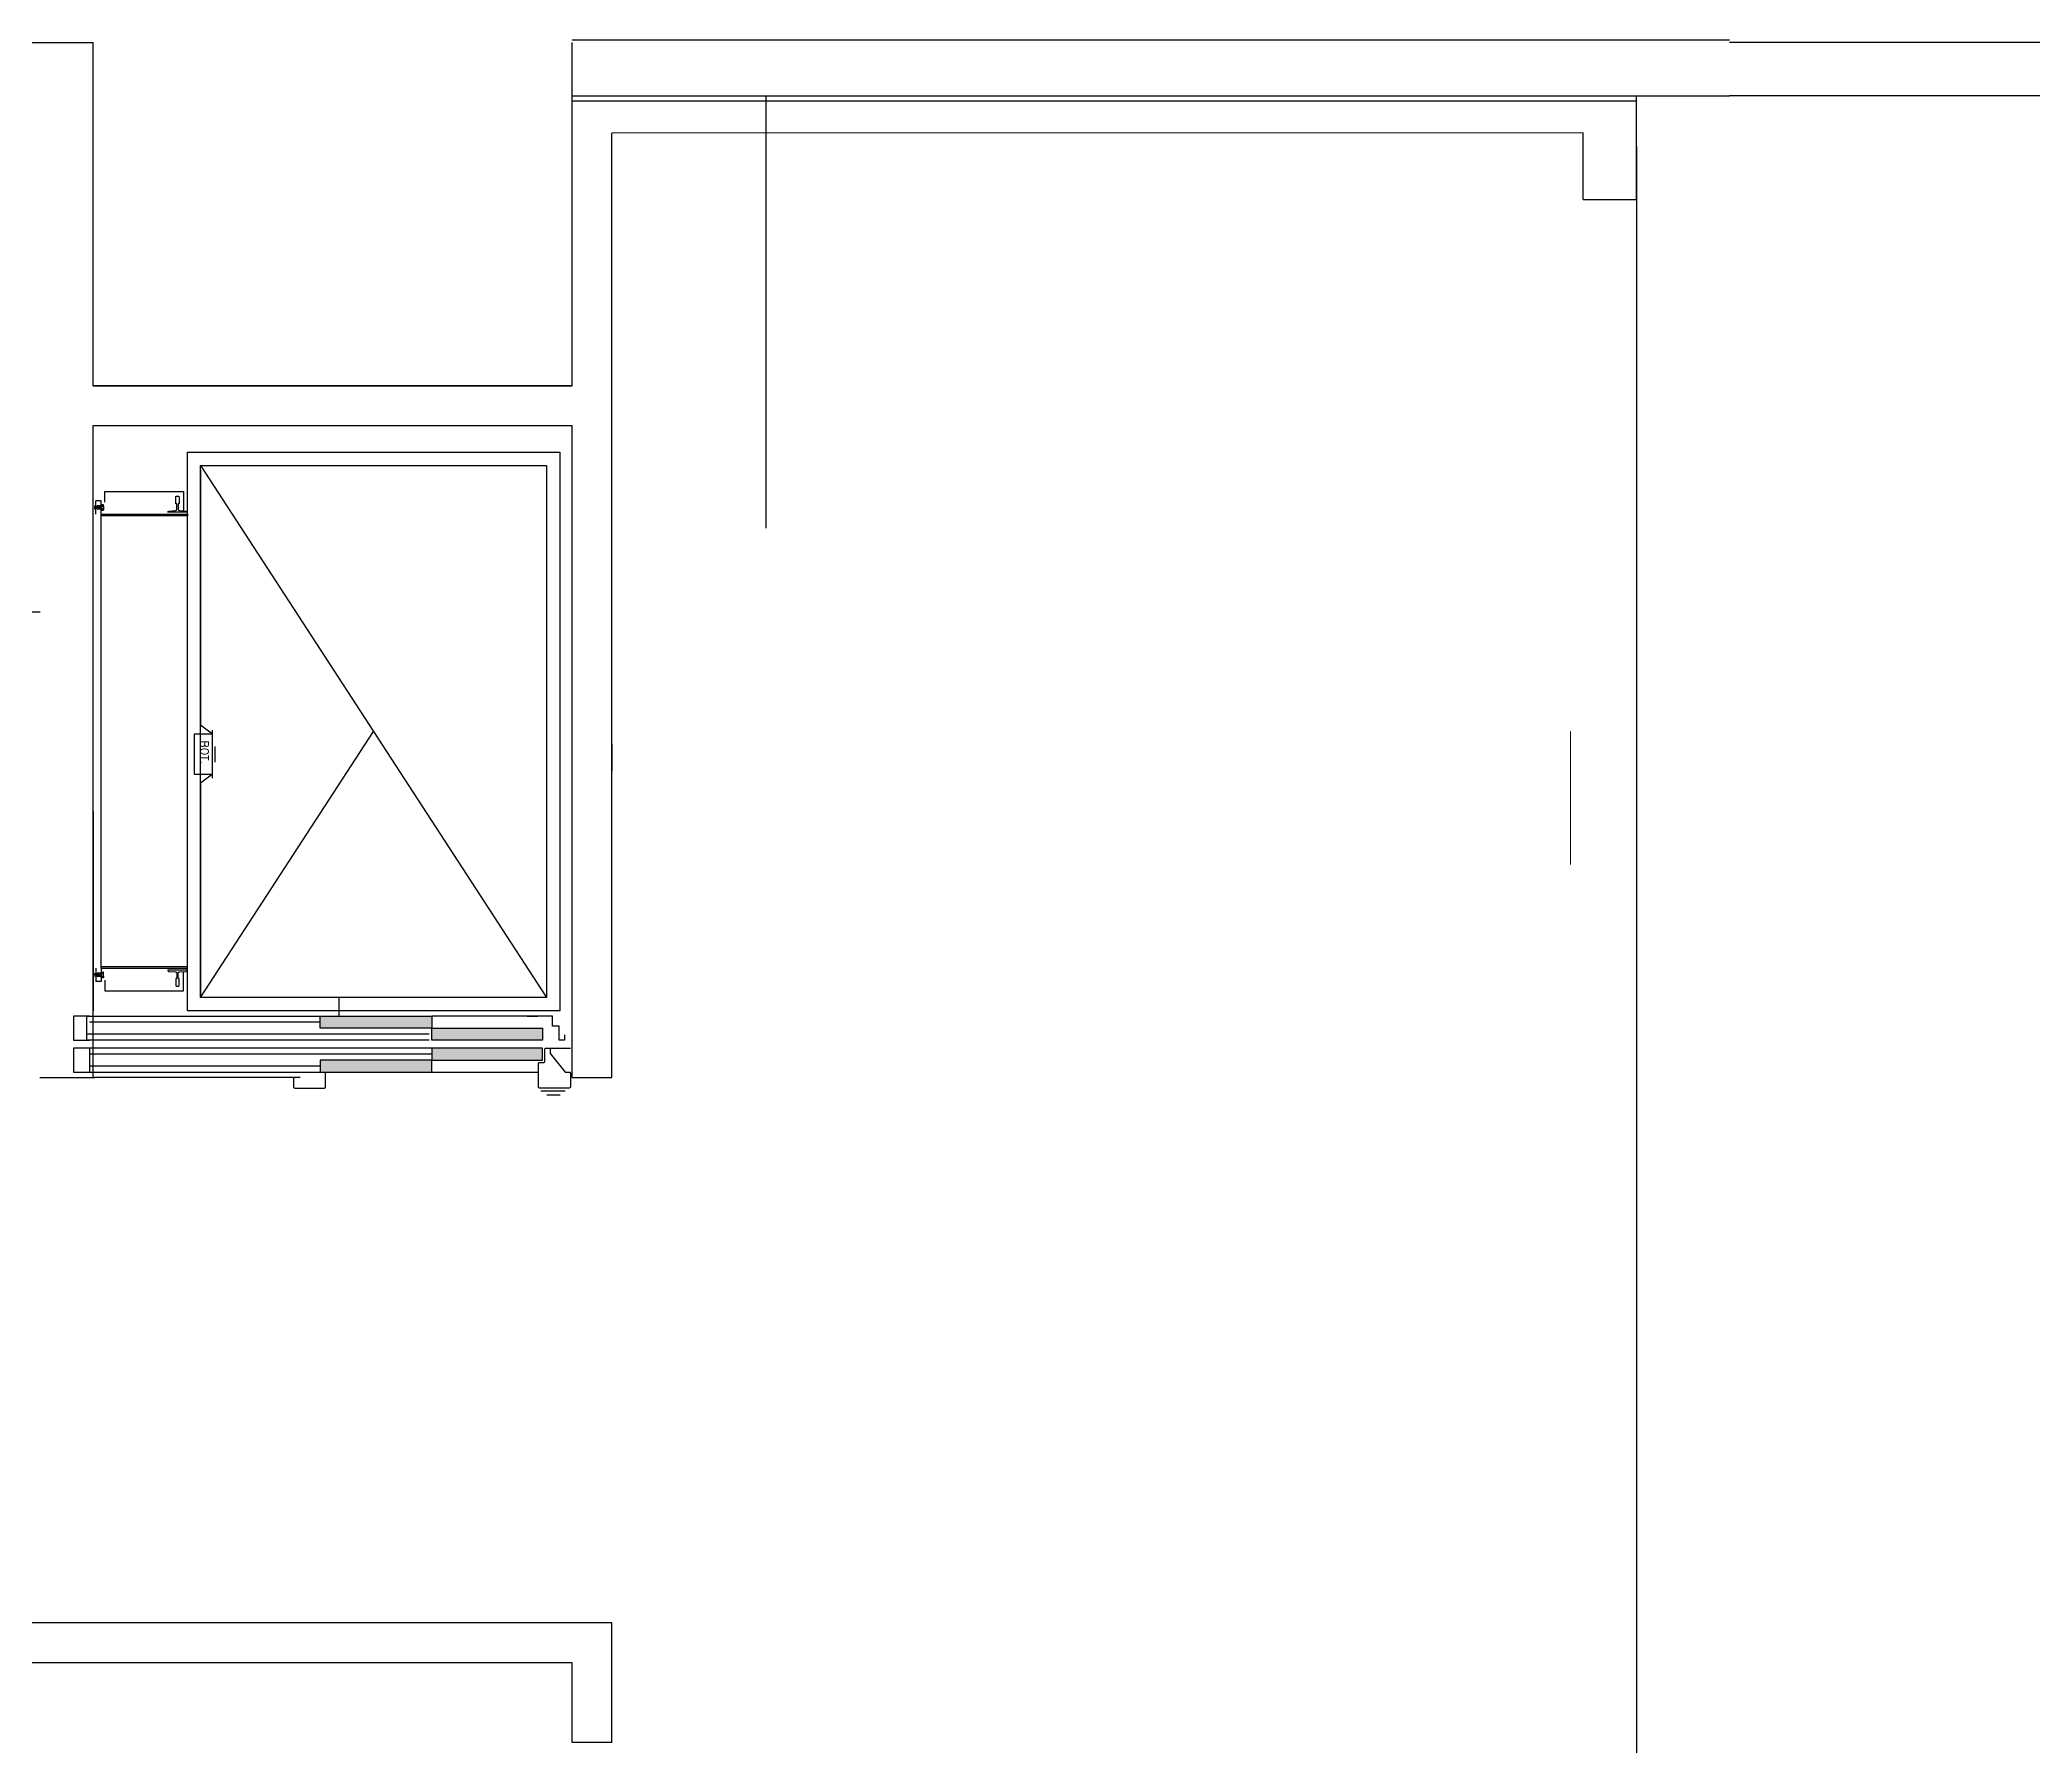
# Model space of a CAD drawing. Header units: millimetres. Extents: x 161 to 540, y 104 to 460.
# Drawn here: x 310.79 to 318.27, y 327.81 to 334.22 of the extents above; entities that cross this region are included whole.
import ezdxf

# ---------------------------------------------------------------- set-up
doc = ezdxf.new("R2010")
doc.units = ezdxf.units.MM
doc.linetypes.add('DASHED2', pattern=[9.525, 6.35, -3.175])
doc.layers.add('000 ALE MOBILIARIO', color=8, linetype='Continuous', lineweight=0, true_color=0x808080)
for name, color, linetype in [('10-CARP-SLIA', 15, 'Continuous'), ('10-M-A-150', 3, 'Continuous'), ('ARQ', 1, 'Continuous'), ('Muros', 3, 'Continuous')]:
    doc.layers.add(name, color=color, linetype=linetype)
doc.styles.add('1-10', font='romans.shx', dxfattribs={"oblique": 15, "height": 22})

msp = doc.modelspace()

# ---------------------------------------------------------------- hatches: boundary and pattern name
at = {"layer": 'ARQ'}
for points in [[(312.2597, 330.5515), (312.2597, 330.5065), (311.8397, 330.5065), (311.8397, 330.5515)], [(312.6747, 330.5065), (312.6747, 330.4615), (312.2597, 330.4615), (312.2597, 330.5065)], [(312.2597, 330.3865), (312.2597, 330.4315), (312.6747, 330.4315), (312.6747, 330.3865)], [(312.2597, 330.3865), (312.2597, 330.3415), (311.8397, 330.3415), (311.8397, 330.3865)]]:
    msp.add_hatch(color=256, dxfattribs=at).paths.add_polyline_path(points)

# ---------------------------------------------------------------- linework, layer by layer
at = {"layer": '000 ALE MOBILIARIO'}
msp.add_line((316.5384, 331.1215), (316.5384, 331.6215), dxfattribs=at)
at = {"layer": '10-CARP-SLIA'}
for p, q in [((318.336, 334.2118), (317.136, 334.2118)), ((318.336, 334.0118), (317.136, 334.0118))]:
    msp.add_line(p, q, dxfattribs=at)
at = {"layer": '10-M-A-150'}
for p, q in [((316.786, 333.9918), (312.7859, 333.9918)), ((316.586, 333.8718), (312.9359, 333.8715))]:
    msp.add_line(p, q, dxfattribs=at)
at = {"layer": 'ARQ'}
for p, q in [((316.786, 333.8215), (316.786, 314.8215)), ((311.3903, 332.6215), (312.6903, 330.6215)), ((311.3903, 332.6051, 15.9192), (311.3903, 331.6455, 15.9192)), ((311.0159, 332.4888, 17.3857), (310.9959, 332.4888, 17.3857)), ((310.9959, 332.4388, 17.3857), (310.9959, 332.4888, 17.3857)), ((311.0159, 332.4888, 17.3857), (310.9959, 332.4888, 17.3857)), ((310.9959, 332.4388, 17.3857), (310.9959, 332.4888, 17.3857)), ((311.0159, 332.4703, 17.3857), (311.0019, 332.4703, 17.3857)), ((311.0019, 332.4703, 17.3857), (311.0019, 332.4573, 17.3857)), ((311.0159, 332.4703, 17.3857), (311.0019, 332.4703, 17.3857)), ((311.0019, 332.4573, 17.3857), (311.0019, 332.4703, 17.3857)), ((311.0159, 332.4573, 17.3857), (311.0019, 332.4573, 17.3857)), ((311.0159, 332.4573, 17.3857), (311.0019, 332.4573, 17.3857)), ((311.0159, 332.4388, 17.3857), (311.0159, 332.4888, 17.3857)), ((311.0159, 332.4388, 17.3857), (311.0159, 332.4888, 17.3857)), ((311.0159, 332.4733, 17.3857), (311.0159, 332.4703, 17.3857)), ((311.0159, 332.4703, 17.3857), (311.0159, 332.4733, 17.3857)), ((311.0159, 332.4703, 17.3857), (311.0159, 332.4593, 17.3857)), ((311.0159, 332.4683, 17.3857), (311.0159, 332.4703, 17.3857)), ((311.0159, 332.4573, 17.3857), (311.0159, 332.4683, 17.3857)), ((311.0159, 332.4593, 17.3857), (311.0159, 332.4573, 17.3857)), ((311.0159, 332.4573, 17.3857), (311.0159, 332.4543, 17.3857)), ((311.0159, 332.4543, 17.3857), (311.0159, 332.4573, 17.3857)), ((311.0239, 332.4743, 17.3857), (311.0169, 332.4743, 17.3857)), ((311.0169, 332.4743, 17.3857), (311.0239, 332.4743, 17.3857)), ((311.0169, 332.4693, 17.3857), (311.0239, 332.4693, 17.3857)), ((311.0239, 332.4693, 17.3857), (311.0169, 332.4693, 17.3857)), ((311.0169, 332.4583, 17.3857), (311.0239, 332.4583, 17.3857)), ((311.0239, 332.4583, 17.3857), (311.0169, 332.4583, 17.3857)), ((311.0169, 332.4533, 17.3857), (311.0239, 332.4533, 17.3857)), ((311.0239, 332.4533, 17.3857), (311.0169, 332.4533, 17.3857)), ((311.0249, 332.4703, 17.3857), (311.0249, 332.4733, 17.3857)), ((311.0249, 332.4703, 17.3857), (311.0249, 332.4733, 17.3857)), ((311.0249, 332.4683, 17.3857), (311.0249, 332.4703, 17.3857)), ((311.0249, 332.4683, 17.3857), (311.0249, 332.4703, 17.3857)), ((311.0249, 332.4683, 17.3857), (311.0249, 332.4593, 17.3857)), ((311.0249, 332.4593, 17.3857), (311.0249, 332.4683, 17.3857)), ((311.0249, 332.4593, 17.3857), (311.0249, 332.4573, 17.3857)), ((311.0249, 332.4593, 17.3857), (311.0249, 332.4573, 17.3857)), ((311.0249, 332.4573, 17.3857), (311.0249, 332.4543, 17.3857)), ((311.0249, 332.4573, 17.3857), (311.0249, 332.4543, 17.3857)), ((311.0159, 332.4388, 17.3857), (311.3403, 332.4388)), ((311.0159, 332.4388, 17.3857), (311.3403, 332.4388)), ((311.0159, 330.732, 15.9166), (311.0159, 332.4388, 15.9184)), ((311.3403, 332.4331), (311.0159, 332.4331, 17.3857)), ((311.3403, 332.4331), (311.0159, 332.4331, 17.3857)), ((311.3403, 332.4388), (311.3403, 332.4331)), ((311.3403, 332.4388), (311.3403, 332.4331)), ((311.3403, 332.4388), (311.3403, 332.4331)), ((311.4353, 331.6114, 17.3857), (311.3903, 331.6455, 17.3857)), ((311.4353, 331.4465, 17.3857), (311.4353, 331.6264, 17.3857)), ((311.3903, 330.6215), (312.0403, 331.6215)), ((311.4453, 331.5071, 17.3857), (311.4453, 331.5658, 17.3857)), ((311.4353, 331.4615, 17.3857), (311.3903, 331.4274, 17.3857)), ((311.3903, 331.4274, 15.9192), (311.3903, 330.6215, 15.9174)), ((310.9959, 330.732, 17.3857), (310.9959, 330.682, 17.3857)), ((311.3403, 330.7376), (311.0159, 330.7376, 17.3857)), ((311.0159, 330.732, 17.3857), (311.0159, 330.682, 17.3857)), ((311.0159, 330.732, 17.3857), (311.3403, 330.732)), ((311.3403, 330.732), (311.3403, 330.7376)), ((311.3403, 330.732), (311.3403, 330.7376)), ((311.0159, 330.682, 17.3857), (310.9959, 330.682, 17.3857)), ((311.0159, 330.7135, 17.3857), (311.0019, 330.7135, 17.3857)), ((311.0019, 330.7005, 17.3857), (311.0019, 330.7135, 17.3857)), ((311.0159, 330.7005, 17.3857), (311.0019, 330.7005, 17.3857)), ((311.0159, 330.7135, 17.3857), (311.0159, 330.7165, 17.3857)), ((311.0159, 330.7115, 17.3857), (311.0159, 330.7135, 17.3857)), ((311.0159, 330.7005, 17.3857), (311.0159, 330.7115, 17.3857)), ((311.0159, 330.6975, 17.3857), (311.0159, 330.7005, 17.3857)), ((311.0169, 330.7175, 17.3857), (311.0239, 330.7175, 17.3857)), ((311.0169, 330.7125, 17.3857), (311.0239, 330.7125, 17.3857)), ((311.0239, 330.7015, 17.3857), (311.0169, 330.7015, 17.3857)), ((311.0239, 330.6965, 17.3857), (311.0169, 330.6965, 17.3857)), ((311.0249, 330.7135, 17.3857), (311.0249, 330.7165, 17.3857)), ((311.0249, 330.7115, 17.3857), (311.0249, 330.7135, 17.3857)), ((311.0249, 330.7025, 17.3857), (311.0249, 330.7115, 17.3857)), ((311.0249, 330.7025, 17.3857), (311.0249, 330.7005, 17.3857)), ((311.0249, 330.7005, 17.3857), (311.0249, 330.6975, 17.3857)), ((311.4053, 330.6215, 17.3857), (311.3903, 330.6215, 17.3857)), ((311.9103, 330.5515, 17.3857), (311.9103, 330.6215, 17.3857)), ((310.9723, 330.5515, 17.3857), (310.9123, 330.5515, 17.3857)), ((310.9123, 330.5515, 17.3857), (310.9123, 330.4615, 17.3857)), ((311.8397, 330.529, 17.3857), (310.9723, 330.529, 17.3857)), ((312.6178, 330.5515, 17.3857), (312.6577, 330.5515, 17.3857)), ((310.9123, 330.4615, 17.3857), (310.9723, 330.4615, 17.3857)), ((310.9123, 330.4315, 17.3857), (310.9123, 330.3415, 17.3857)), ((310.9723, 330.4315, 17.3857), (310.9123, 330.4315, 17.3857)), ((312.2497, 330.484, 17.3857), (310.9623, 330.484, 17.3857)), ((312.694, 330.4315, 17.3857), (312.7797, 330.4315, 17.3857)), ((312.2597, 330.409, 17.3857), (310.9723, 330.409, 17.3857)), ((311.8397, 330.364, 17.3857), (310.9723, 330.364, 17.3857)), ((312.704, 330.4115, 17.3857), (312.7597, 330.3415, 17.3857)), ((310.9123, 330.3415, 17.3857), (310.9723, 330.3415, 17.3857)), ((312.2597, 330.3415, 17.3857), (312.6597, 330.3415, 17.3857)), ((312.7599, 330.2693, 17.3857), (312.6691, 330.2693, 17.3857)), ((312.7418, 330.2548, 17.3857), (312.6909, 330.2548, 17.3857))]:
    msp.add_line(p, q, dxfattribs=at)
at = {"layer": 'ARQ', "linetype": 'DASHED2'}
msp.add_line((309.4859, 332.0715), (310.7873, 332.0715), dxfattribs=at)
at = {"layer": 'ARQ'}
for points in [[(312.7403, 330.5715), (311.3403, 330.5715), (311.3403, 332.6715), (312.7403, 332.6715)], [(312.6903, 330.6215), (311.3903, 330.6215), (311.3903, 332.6215), (312.6903, 332.6215)]]:
    msp.add_lwpolyline(points, close=True, dxfattribs=at)
at = {"layer": 'ARQ', "elevation": 17.3857}
for points in [[(311.0305, 332.4841), (311.0305, 332.5241), (311.3254, 332.5241), (311.3254, 332.4841)], [(311.0305, 332.4841), (311.0305, 332.5241), (311.3254, 332.5241), (311.3254, 332.4512)], [(311.0305, 330.6866), (311.0305, 330.6466), (311.3254, 330.6466), (311.3254, 330.7195)], [(312.2497, 330.4615), (310.9623, 330.4615), (310.9623, 330.5515), (311.8397, 330.5515)], [(312.7571, 330.4815), (312.7571, 330.4615), (312.7371, 330.4615), (312.7371, 330.5148), (312.7128, 330.5148), (312.7128, 330.5515), (312.2597, 330.5515)], [(312.2597, 330.4315), (310.9723, 330.4315), (310.9723, 330.3415), (311.8597, 330.3415)]]:
    msp.add_lwpolyline(points, dxfattribs=at)
for points in [[(311.307, 332.5062, -0.414214), (311.309, 332.5042), (311.309, 332.4788, -0.414214), (311.3075, 332.4774), (311.3061, 332.4774), (311.3061, 332.457, 0.397754), (311.3108, 332.452), (311.3361, 332.4506, -0.374523), (311.3392, 332.447), (311.3392, 332.4466), (311.2672, 332.4466), (311.2672, 332.447, -0.374523), (311.2703, 332.4506), (311.2956, 332.452, 0.397754), (311.3003, 332.457), (311.3003, 332.4774), (311.2989, 332.4774, -0.414214), (311.2975, 332.4788), (311.2975, 332.5042, -0.414214), (311.2994, 332.5062)], [(311.307, 332.5062, -0.414214), (311.309, 332.5042), (311.309, 332.4788, -0.414214), (311.3075, 332.4774), (311.3061, 332.4774), (311.3061, 332.457, 0.397754), (311.3108, 332.452), (311.3361, 332.4506, -0.374523), (311.3392, 332.447), (311.3392, 332.4466), (311.2672, 332.4466), (311.2672, 332.447, -0.374523), (311.2703, 332.4506), (311.2956, 332.452, 0.397754), (311.3003, 332.457), (311.3003, 332.4774), (311.2989, 332.4774, -0.414214), (311.2975, 332.4788), (311.2975, 332.5042, -0.414214), (311.2994, 332.5062)], [(311.307, 330.6646, 0.414214), (311.309, 330.6666), (311.309, 330.6919, 0.414214), (311.3075, 330.6934), (311.3061, 330.6934), (311.3061, 330.7137, -0.397754), (311.3108, 330.7187), (311.3361, 330.7201, 0.374523), (311.3392, 330.7237), (311.3392, 330.7241), (311.2672, 330.7241), (311.2672, 330.7237, 0.374523), (311.2703, 330.7201), (311.2956, 330.7187, -0.397754), (311.3003, 330.7137), (311.3003, 330.6934), (311.2989, 330.6934, 0.414214), (311.2975, 330.6919), (311.2975, 330.6666, 0.414214), (311.2994, 330.6646)]]:
    msp.add_lwpolyline(points, format="xyb", close=True, dxfattribs=at)
for points in [[(311.3653, 331.4615), (311.4353, 331.4615), (311.4353, 331.6114), (311.3653, 331.6114)], [(311.8397, 330.5065), (311.8397, 330.5515), (312.2597, 330.5515), (312.2597, 330.5065)], [(312.6747, 330.5065), (312.6747, 330.4615), (312.2597, 330.4615), (312.2597, 330.5065)], [(312.6747, 330.3865), (312.6747, 330.4315), (312.2597, 330.4315), (312.2597, 330.3865)], [(312.2597, 330.3415), (312.2597, 330.3865), (311.8397, 330.3865), (311.8397, 330.3415)]]:
    msp.add_lwpolyline(points, close=True, dxfattribs=at)
for points in [[(312.7597, 330.3415), (312.7757, 330.3415, -0.414214), (312.7797, 330.3375), (312.7797, 330.2855, -0.414214), (312.7757, 330.2815), (312.6637, 330.2815, -0.414214), (312.6597, 330.2855), (312.6597, 330.3415), (312.6597, 330.3742, -0.414214), (312.6637, 330.3782), (312.68, 330.3782, 0.414214), (312.684, 330.3822), (312.684, 330.4275, -0.414214), (312.688, 330.4315), (312.7, 330.4315, -0.414214), (312.704, 330.4275), (312.704, 330.4115)], [(311.7647, 330.3215), (311.7437, 330.3215, 0.414214), (311.7397, 330.3175), (311.7397, 330.2855, 0.414214), (311.7437, 330.2815), (311.8557, 330.2815, 0.414214), (311.8597, 330.2855), (311.8597, 330.3415)]]:
    msp.add_lwpolyline(points, format="xyb", dxfattribs=at)
at = {"layer": 'ARQ'}
for centre, radius, start, end in [((311.0473, 332.4737, 17.3857), 0.0559, 183.57847, 197.15765), ((311.0473, 332.4538, 17.3857), 0.0559, 162.84235, 176.42153), ((311.0553, 332.4538, 17.3857), 0.0559, 162.84235, 176.42153), ((311.0553, 332.4737, 17.3857), 0.0559, 183.57847, 197.15765), ((311.0593, 332.4538, 17.3857), 0.0559, 162.84235, 176.42153), ((311.0593, 332.4737, 17.3857), 0.0559, 183.57847, 197.15765), ((311.0613, 332.4538, 17.3857), 0.0559, 162.84235, 176.42153), ((311.0613, 332.4737, 17.3857), 0.0559, 183.57847, 197.15765), ((311.0633, 332.4538, 17.3857), 0.0559, 162.84235, 176.42153), ((311.0633, 332.4737, 17.3857), 0.0559, 183.57847, 197.15765), ((311.0693, 332.4538, 17.3857), 0.0559, 162.84235, 176.42153), ((311.0693, 332.4737, 17.3857), 0.0559, 183.57847, 197.15765), ((311.0169, 332.4733, 17.3857), 0.001, 90, 180), ((311.0169, 332.4733, 17.3857), 0.001, 90, 180), ((311.0169, 332.4703, 17.3857), 0.001, 180, 270), ((311.0169, 332.4703, 17.3857), 0.001, 180, 270), ((311.0169, 332.4683, 17.3857), 0.001, 90, 180), ((311.0169, 332.4683, 17.3857), 0.001, 90, 180), ((311.0169, 332.4593, 17.3857), 0.001, 180, 270), ((311.0169, 332.4593, 17.3857), 0.001, 180, 270), ((311.0169, 332.4573, 17.3857), 0.001, 90, 180), ((311.0169, 332.4573, 17.3857), 0.001, 90, 180), ((311.0169, 332.4543, 17.3857), 0.001, 180, 270), ((311.0169, 332.4543, 17.3857), 0.001, 180, 270), ((311.0239, 332.4733, 17.3857), 0.001, 0, 90), ((311.0239, 332.4733, 17.3857), 0.001, 0, 90), ((311.0239, 332.4703, 17.3857), 0.001, 270, 0), ((311.0239, 332.4703, 17.3857), 0.001, 270, 0), ((311.0239, 332.4683, 17.3857), 0.001, 0, 90), ((311.0239, 332.4683, 17.3857), 0.001, 0, 90), ((311.0239, 332.4593, 17.3857), 0.001, 270, 0), ((311.0239, 332.4593, 17.3857), 0.001, 270, 0), ((311.0239, 332.4573, 17.3857), 0.001, 0, 90), ((311.0239, 332.4573, 17.3857), 0.001, 0, 90), ((311.0239, 332.4543, 17.3857), 0.001, 270, 0), ((311.0239, 332.4543, 17.3857), 0.001, 270, 0), ((311.0473, 330.717, 17.3857), 0.0559, 183.57847, 197.15765), ((311.0553, 330.717, 17.3857), 0.0559, 183.57847, 197.15765), ((311.0593, 330.717, 17.3857), 0.0559, 183.57847, 197.15765), ((311.0613, 330.717, 17.3857), 0.0559, 183.57847, 197.15765), ((311.0633, 330.717, 17.3857), 0.0559, 183.57847, 197.15765), ((311.0693, 330.717, 17.3857), 0.0559, 183.57847, 197.15765), ((311.0169, 330.7165, 17.3857), 0.001, 90, 180), ((311.0169, 330.7135, 17.3857), 0.001, 180, 270), ((311.0169, 330.7115, 17.3857), 0.001, 90, 180), ((311.0169, 330.7025, 17.3857), 0.001, 180, 270), ((311.0169, 330.7005, 17.3857), 0.001, 90, 180), ((311.0169, 330.6975, 17.3857), 0.001, 180, 270), ((311.0239, 330.7165, 17.3857), 0.001, 0, 90), ((311.0239, 330.7135, 17.3857), 0.001, 270, 0), ((311.0239, 330.7115, 17.3857), 0.001, 0, 90), ((311.0239, 330.7025, 17.3857), 0.001, 270, 0), ((311.0239, 330.7005, 17.3857), 0.001, 0, 90), ((311.0239, 330.6975, 17.3857), 0.001, 270, 0)]:
    msp.add_arc(centre, radius, start, end, dxfattribs=at)
at = {"layer": 'Muros'}
for p, q in [((300.3158, 334.2118), (310.9859, 334.2118)), ((310.9859, 332.9215), (310.9859, 334.2118)), ((312.7859, 334.2218), (317.136, 334.2218)), ((312.7859, 332.9215), (312.7859, 334.2118)), ((312.7859, 334.0118), (317.136, 334.0118)), ((313.5162, 332.3867, -4.2885), (313.5162, 334.0083)), ((316.786, 333.6215), (316.786, 334.0118)), ((312.936, 330.3701), (312.9359, 333.8715)), ((316.586, 333.6215), (316.586, 333.8718)), ((316.586, 333.6215), (316.786, 333.6215)), ((310.9859, 332.9215), (312.7859, 332.9215)), ((312.7859, 332.9215), (310.9859, 332.9215)), ((310.9859, 332.7715), (312.7859, 332.7715)), ((310.9859, 330.3215), (310.9859, 332.7715)), ((312.786, 330.3215), (312.7859, 332.7715)), ((312.936, 331.5738), (312.936, 331.4738)), ((310.9859, 331.3215), (310.9859, 330.5715)), ((310.986, 330.3215), (310.986, 331.3215)), ((310.9623, 330.5515), (310.9859, 330.5515)), ((310.986, 330.3215), (310.986, 330.4015)), ((312.786, 330.3215), (312.786, 330.4015)), ((312.936, 330.3212), (312.936, 330.4226)), ((310.786, 330.3215), (310.9922, 330.3215)), ((311.7397, 330.3215), (310.9859, 330.3215)), ((312.786, 330.3215), (312.936, 330.3215)), ((312.936, 328.2716), (307.1658, 328.2715)), ((312.936, 327.8215), (312.936, 328.2716)), ((312.786, 328.1216), (307.0158, 328.1215)), ((312.786, 327.8215), (312.786, 328.1216)), ((312.936, 327.8215), (312.786, 327.8215))]:
    msp.add_line(p, q, dxfattribs=at)

# ---------------------------------------------------------------- texts
at = {"layer": 'ARQ', "style": '1-10'}
msp.add_text('BOT.', height=0.03, rotation=270, dxfattribs=at).set_placement((311.3897, 331.5881, 17.3857))

doc.saveas('drawing.dxf')
